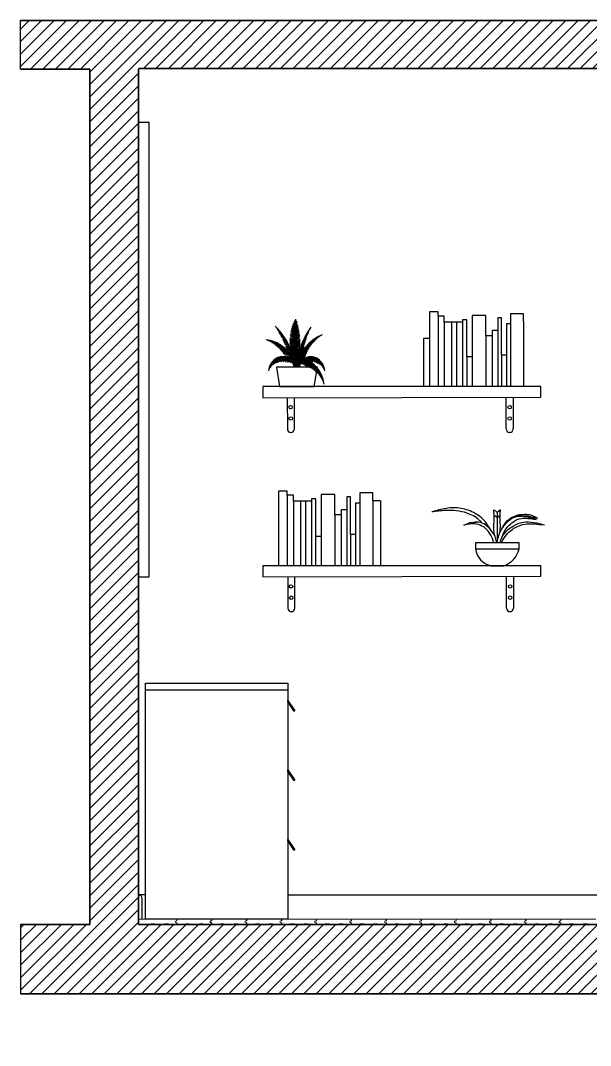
# Model space of a CAD drawing. Header units: millimetres. Extents: x 1938 to 3288, y 5523 to 6342.
# Drawn here: x 2850.7 to 3014.8, y 5524.8 to 5819.8 of the extents above; entities that cross this region are included whole.
import ezdxf

# ---------------------------------------------------------------- set-up
doc = ezdxf.new("R2010")
doc.units = ezdxf.units.MM
for name, color, linetype, lineweight in [('A-ELEV-MBE1', 7, 'Continuous', 35), ('A-FLOR-PATT', 8, 'Continuous', 18), ('A-WALL-FULL', 7, 'Continuous', 35)]:
    doc.layers.add(name, color=color, linetype=linetype, lineweight=lineweight)
for name, color, linetype in [('IN-FURN', 3, 'Continuous'), ('IN-FURN-second', 2, 'Continuous'), ('IN-FURN-STOR', 4, 'Continuous')]:
    doc.layers.add(name, color=color, linetype=linetype)
doc.layers.add('no', color=1, linetype='Continuous', plot=False)
pattern_1 = [(45, (-4.4902, -504.2422), (-1.7960512, 1.7960512), [])]

msp = doc.modelspace()

# ---------------------------------------------------------------- hatches: boundary and pattern name
at = {"layer": 'A-WALL-FULL'}
h = msp.add_hatch(dxfattribs=at)
h.set_pattern_fill('ANSI31', color=256, scale=0.8, angle=720)
h.set_pattern_definition(pattern_1)
h.paths.add_polyline_path([(3264, 5819.81), (2850.69, 5819.81), (2850.7, 5805.82), (2870.69, 5805.82), (2870.69, 5806), (3264, 5806)])
h.paths.add_polyline_path([(3264, 5806), (3255.2, 5806), (3255.2, 5559.68), (3264, 5559.68)])
h = msp.add_hatch(dxfattribs=at)
h.set_pattern_fill('ANSI31', color=256, scale=0.8, angle=720)
h.set_pattern_definition(pattern_1)
h.paths.add_polyline_path([(3264, 5559.68), (2850.69, 5559.68), (2850.69, 5539.68), (2884.69, 5539.68), (3248.63, 5539.68), (3248.63, 5524.82), (3264, 5524.82)])
h.paths.add_polyline_path([(2884.69, 5806), (2884.69, 5559.68), (2870.69, 5559.68), (2870.69, 5806)])

# ---------------------------------------------------------------- linework, layer by layer
at = {"layer": 'A-ELEV-MBE1'}
for p, q in [((2870.69, 5559.68), (2870.69, 5805.82)), ((2884.69, 5805.82), (2884.69, 5559.68))]:
    msp.add_line(p, q, dxfattribs=at)
at = {"layer": 'A-FLOR-PATT'}
for p, q in [((2884.69, 5561.14), (2895.69, 5561.14)), ((2895.69, 5560.72), (2895.49, 5560.72)), ((2895.69, 5561.14), (2895.69, 5560.72)), ((2895.74, 5560.67), (2895.74, 5561.14)), ((2895.74, 5561.14), (2905.74, 5561.14)), ((2905.74, 5560.72), (2905.54, 5560.72)), ((2905.74, 5561.14), (2905.74, 5560.72)), ((2905.79, 5560.67), (2905.79, 5561.14)), ((2905.79, 5561.14), (2915.79, 5561.14)), ((2915.79, 5560.72), (2915.59, 5560.72)), ((2915.79, 5561.14), (2915.79, 5560.72)), ((2915.84, 5560.67), (2915.84, 5561.14)), ((2915.84, 5561.14), (2925.84, 5561.14)), ((2925.84, 5560.72), (2925.64, 5560.72)), ((2925.84, 5561.14), (2925.84, 5560.72)), ((2925.89, 5560.67), (2925.89, 5561.14)), ((2925.89, 5561.14), (2935.89, 5561.14)), ((2935.89, 5560.72), (2935.69, 5560.72)), ((2935.89, 5561.14), (2935.89, 5560.72)), ((2935.94, 5560.67), (2935.94, 5561.14)), ((2935.94, 5561.14), (2945.94, 5561.14)), ((2945.94, 5560.72), (2945.74, 5560.72)), ((2945.94, 5561.14), (2945.94, 5560.72)), ((2945.99, 5560.67), (2945.99, 5561.14)), ((2945.99, 5561.14), (2955.99, 5561.14)), ((2955.99, 5560.72), (2955.79, 5560.72)), ((2955.99, 5561.14), (2955.99, 5560.72)), ((2956.04, 5560.67), (2956.04, 5561.14)), ((2956.04, 5561.14), (2966.04, 5561.14)), ((2966.04, 5560.72), (2965.84, 5560.72)), ((2966.04, 5561.14), (2966.04, 5560.72)), ((2966.09, 5560.67), (2966.09, 5561.14)), ((2966.09, 5561.14), (2976.09, 5561.14)), ((2976.09, 5560.72), (2975.89, 5560.72)), ((2976.09, 5561.14), (2976.09, 5560.72)), ((2976.14, 5560.67), (2976.14, 5561.14)), ((2976.14, 5561.14), (2986.14, 5561.14)), ((2986.14, 5560.72), (2985.94, 5560.72)), ((2986.14, 5561.14), (2986.14, 5560.72)), ((2986.19, 5560.67), (2986.19, 5561.14)), ((2986.19, 5561.14), (2996.19, 5561.14)), ((2996.19, 5560.72), (2995.99, 5560.72)), ((2996.19, 5561.14), (2996.19, 5560.72)), ((2996.24, 5560.67), (2996.24, 5561.14)), ((2996.24, 5561.14), (3006.24, 5561.14)), ((3006.24, 5560.72), (3006.04, 5560.72)), ((3006.24, 5561.14), (3006.24, 5560.72)), ((3006.29, 5560.67), (3006.29, 5561.14)), ((3006.29, 5561.14), (3016.29, 5561.14)), ((2888.09, 5559.68), (2884.69, 5559.68)), ((2888.24, 5559.84), (2888.09, 5559.68)), ((2889.19, 5559.84), (2888.24, 5559.84)), ((2889.34, 5559.68), (2889.19, 5559.84)), ((2892.05, 5559.68), (2889.34, 5559.68)), ((2892.2, 5559.84), (2892.05, 5559.68)), ((2893.13, 5559.84), (2892.2, 5559.84)), ((2893.3, 5559.68), (2893.13, 5559.84)), ((2895.69, 5559.68), (2893.3, 5559.68)), ((2895.48, 5560.67), (2895.74, 5560.67)), ((2895.48, 5560.15), (2895.74, 5560.15)), ((2895.69, 5560.1), (2895.49, 5560.1)), ((2895.69, 5560.1), (2895.69, 5559.68)), ((2895.74, 5559.68), (2895.74, 5560.15)), ((2898.14, 5559.68), (2895.74, 5559.68)), ((2898.29, 5559.84), (2898.14, 5559.68)), ((2899.24, 5559.84), (2898.29, 5559.84)), ((2899.39, 5559.68), (2899.24, 5559.84)), ((2902.1, 5559.68), (2899.39, 5559.68)), ((2902.25, 5559.84), (2902.1, 5559.68)), ((2903.18, 5559.84), (2902.25, 5559.84)), ((2903.35, 5559.68), (2903.18, 5559.84)), ((2905.74, 5559.68), (2903.35, 5559.68)), ((2905.53, 5560.67), (2905.79, 5560.67)), ((2905.53, 5560.15), (2905.79, 5560.15)), ((2905.74, 5560.1), (2905.54, 5560.1)), ((2905.74, 5560.1), (2905.74, 5559.68)), ((2905.79, 5559.68), (2905.79, 5560.15)), ((2908.19, 5559.68), (2905.79, 5559.68)), ((2908.34, 5559.84), (2908.19, 5559.68)), ((2909.29, 5559.84), (2908.34, 5559.84)), ((2909.44, 5559.68), (2909.29, 5559.84)), ((2912.15, 5559.68), (2909.44, 5559.68)), ((2912.3, 5559.84), (2912.15, 5559.68)), ((2913.23, 5559.84), (2912.3, 5559.84)), ((2913.4, 5559.68), (2913.23, 5559.84)), ((2915.79, 5559.68), (2913.4, 5559.68)), ((2915.58, 5560.67), (2915.84, 5560.67)), ((2915.58, 5560.15), (2915.84, 5560.15)), ((2915.79, 5560.1), (2915.59, 5560.1)), ((2915.79, 5560.1), (2915.79, 5559.68)), ((2915.84, 5559.68), (2915.84, 5560.15)), ((2918.24, 5559.68), (2915.84, 5559.68)), ((2918.39, 5559.84), (2918.24, 5559.68)), ((2919.34, 5559.84), (2918.39, 5559.84)), ((2919.49, 5559.68), (2919.34, 5559.84)), ((2922.2, 5559.68), (2919.49, 5559.68)), ((2922.35, 5559.84), (2922.2, 5559.68)), ((2923.28, 5559.84), (2922.35, 5559.84)), ((2923.45, 5559.68), (2923.28, 5559.84)), ((2925.84, 5559.68), (2923.45, 5559.68)), ((2925.63, 5560.67), (2925.89, 5560.67)), ((2925.63, 5560.15), (2925.89, 5560.15)), ((2925.84, 5560.1), (2925.64, 5560.1)), ((2925.84, 5560.1), (2925.84, 5559.68)), ((2925.89, 5559.68), (2925.89, 5560.15)), ((2928.29, 5559.68), (2925.89, 5559.68)), ((2928.44, 5559.84), (2928.29, 5559.68)), ((2929.39, 5559.84), (2928.44, 5559.84)), ((2929.54, 5559.68), (2929.39, 5559.84)), ((2932.25, 5559.68), (2929.54, 5559.68)), ((2932.4, 5559.84), (2932.25, 5559.68)), ((2933.33, 5559.84), (2932.4, 5559.84)), ((2933.5, 5559.68), (2933.33, 5559.84)), ((2935.89, 5559.68), (2933.5, 5559.68)), ((2935.68, 5560.67), (2935.94, 5560.67)), ((2935.68, 5560.15), (2935.94, 5560.15)), ((2935.89, 5560.1), (2935.69, 5560.1)), ((2935.89, 5560.1), (2935.89, 5559.68)), ((2935.94, 5559.68), (2935.94, 5560.15)), ((2938.34, 5559.68), (2935.94, 5559.68)), ((2938.49, 5559.84), (2938.34, 5559.68)), ((2939.44, 5559.84), (2938.49, 5559.84)), ((2939.59, 5559.68), (2939.44, 5559.84)), ((2942.3, 5559.68), (2939.59, 5559.68)), ((2942.45, 5559.84), (2942.3, 5559.68)), ((2943.38, 5559.84), (2942.45, 5559.84)), ((2943.55, 5559.68), (2943.38, 5559.84)), ((2945.94, 5559.68), (2943.55, 5559.68)), ((2945.73, 5560.67), (2945.99, 5560.67)), ((2945.73, 5560.15), (2945.99, 5560.15)), ((2945.94, 5560.1), (2945.74, 5560.1)), ((2945.94, 5560.1), (2945.94, 5559.68)), ((2945.99, 5559.68), (2945.99, 5560.15)), ((2948.39, 5559.68), (2945.99, 5559.68)), ((2948.54, 5559.84), (2948.39, 5559.68)), ((2949.49, 5559.84), (2948.54, 5559.84)), ((2949.64, 5559.68), (2949.49, 5559.84)), ((2952.35, 5559.68), (2949.64, 5559.68)), ((2952.5, 5559.84), (2952.35, 5559.68)), ((2953.43, 5559.84), (2952.5, 5559.84)), ((2953.6, 5559.68), (2953.43, 5559.84)), ((2955.99, 5559.68), (2953.6, 5559.68)), ((2955.78, 5560.67), (2956.04, 5560.67)), ((2955.78, 5560.15), (2956.04, 5560.15)), ((2955.99, 5560.1), (2955.79, 5560.1)), ((2955.99, 5560.1), (2955.99, 5559.68)), ((2956.04, 5559.68), (2956.04, 5560.15)), ((2958.44, 5559.68), (2956.04, 5559.68)), ((2958.59, 5559.84), (2958.44, 5559.68)), ((2959.54, 5559.84), (2958.59, 5559.84)), ((2959.69, 5559.68), (2959.54, 5559.84)), ((2962.4, 5559.68), (2959.69, 5559.68)), ((2962.55, 5559.84), (2962.4, 5559.68)), ((2963.48, 5559.84), (2962.55, 5559.84)), ((2963.65, 5559.68), (2963.48, 5559.84)), ((2966.04, 5559.68), (2963.65, 5559.68)), ((2965.83, 5560.67), (2966.09, 5560.67)), ((2965.83, 5560.15), (2966.09, 5560.15)), ((2966.04, 5560.1), (2965.84, 5560.1)), ((2966.04, 5560.1), (2966.04, 5559.68)), ((2966.09, 5559.68), (2966.09, 5560.15)), ((2968.49, 5559.68), (2966.09, 5559.68)), ((2968.64, 5559.84), (2968.49, 5559.68)), ((2969.59, 5559.84), (2968.64, 5559.84)), ((2969.74, 5559.68), (2969.59, 5559.84)), ((2972.45, 5559.68), (2969.74, 5559.68)), ((2972.6, 5559.84), (2972.45, 5559.68)), ((2973.53, 5559.84), (2972.6, 5559.84)), ((2973.7, 5559.68), (2973.53, 5559.84)), ((2976.09, 5559.68), (2973.7, 5559.68)), ((2975.88, 5560.67), (2976.14, 5560.67)), ((2975.88, 5560.15), (2976.14, 5560.15)), ((2976.09, 5560.1), (2975.89, 5560.1)), ((2976.09, 5560.1), (2976.09, 5559.68)), ((2976.14, 5559.68), (2976.14, 5560.15)), ((2978.54, 5559.68), (2976.14, 5559.68)), ((2978.69, 5559.84), (2978.54, 5559.68)), ((2979.64, 5559.84), (2978.69, 5559.84)), ((2979.79, 5559.68), (2979.64, 5559.84)), ((2982.5, 5559.68), (2979.79, 5559.68)), ((2982.65, 5559.84), (2982.5, 5559.68)), ((2983.58, 5559.84), (2982.65, 5559.84)), ((2983.75, 5559.68), (2983.58, 5559.84)), ((2986.14, 5559.68), (2983.75, 5559.68)), ((2985.93, 5560.67), (2986.19, 5560.67)), ((2985.93, 5560.15), (2986.19, 5560.15)), ((2986.14, 5560.1), (2985.94, 5560.1)), ((2986.14, 5560.1), (2986.14, 5559.68)), ((2986.19, 5559.68), (2986.19, 5560.15)), ((2988.59, 5559.68), (2986.19, 5559.68)), ((2988.74, 5559.84), (2988.59, 5559.68)), ((2989.69, 5559.84), (2988.74, 5559.84)), ((2989.84, 5559.68), (2989.69, 5559.84)), ((2992.55, 5559.68), (2989.84, 5559.68)), ((2992.7, 5559.84), (2992.55, 5559.68)), ((2993.63, 5559.84), (2992.7, 5559.84)), ((2993.8, 5559.68), (2993.63, 5559.84)), ((2996.19, 5559.68), (2993.8, 5559.68)), ((2995.98, 5560.67), (2996.24, 5560.67)), ((2995.98, 5560.15), (2996.24, 5560.15)), ((2996.19, 5560.1), (2995.99, 5560.1)), ((2996.19, 5560.1), (2996.19, 5559.68)), ((2996.24, 5559.68), (2996.24, 5560.15)), ((2998.64, 5559.68), (2996.24, 5559.68)), ((2998.79, 5559.84), (2998.64, 5559.68)), ((2999.74, 5559.84), (2998.79, 5559.84)), ((2999.89, 5559.68), (2999.74, 5559.84)), ((3002.6, 5559.68), (2999.89, 5559.68)), ((3002.75, 5559.84), (3002.6, 5559.68)), ((3003.68, 5559.84), (3002.75, 5559.84)), ((3003.85, 5559.68), (3003.68, 5559.84)), ((3006.24, 5559.68), (3003.85, 5559.68)), ((3006.03, 5560.67), (3006.29, 5560.67)), ((3006.03, 5560.15), (3006.29, 5560.15)), ((3006.24, 5560.1), (3006.04, 5560.1)), ((3006.24, 5560.1), (3006.24, 5559.68)), ((3006.29, 5559.68), (3006.29, 5560.15)), ((3008.69, 5559.68), (3006.29, 5559.68)), ((3008.84, 5559.84), (3008.69, 5559.68)), ((3009.79, 5559.84), (3008.84, 5559.84)), ((3009.94, 5559.68), (3009.79, 5559.84)), ((3012.65, 5559.68), (3009.94, 5559.68)), ((3012.8, 5559.84), (3012.65, 5559.68)), ((3013.73, 5559.84), (3012.8, 5559.84)), ((3013.9, 5559.68), (3013.73, 5559.84)), ((3016.29, 5559.68), (3013.9, 5559.68))]:
    msp.add_line(p, q, dxfattribs=at)
for centre, radius in [((2895.49, 5560.41), 0.312), ((2905.54, 5560.41), 0.312), ((2915.59, 5560.41), 0.312), ((2925.64, 5560.41), 0.312), ((2935.69, 5560.41), 0.312), ((2945.74, 5560.41), 0.312), ((2955.79, 5560.41), 0.312), ((2965.84, 5560.41), 0.312), ((2975.89, 5560.41), 0.312), ((2985.94, 5560.41), 0.312), ((2995.99, 5560.41), 0.312), ((3006.04, 5560.41), 0.312), ((2895.48, 5560.41), 0.26), ((2905.53, 5560.41), 0.26), ((2915.58, 5560.41), 0.26), ((2925.63, 5560.41), 0.26), ((2935.68, 5560.41), 0.26), ((2945.73, 5560.41), 0.26), ((2955.78, 5560.41), 0.26), ((2965.83, 5560.41), 0.26), ((2975.88, 5560.41), 0.26), ((2985.93, 5560.41), 0.26), ((2995.98, 5560.41), 0.26), ((3006.03, 5560.41), 0.26)]:
    msp.add_arc(centre, radius, 90, 270, dxfattribs=at)
at = {"layer": 'A-WALL-FULL'}
for p, q in [((2850.69, 5819.81), (3264, 5819.81)), ((2870.69, 5805.82), (2850.69, 5805.82)), ((2884.69, 5806), (3255.2, 5806)), ((2884.69, 5566.68), (2884.69, 5566.68)), ((2870.69, 5559.68), (2850.69, 5559.68)), ((2884.69, 5559.68), (3255.2, 5559.68)), ((2850.69, 5539.68), (3248.63, 5539.68))]:
    msp.add_line(p, q, dxfattribs=at)
at = {"layer": 'IN-FURN'}
for p, q in [((2887.69, 5790.5), (2884.69, 5790.5)), ((2887.69, 5659.67), (2887.69, 5790.5)), ((3000.5, 5714.44), (2920.5, 5714.44)), ((2920.5, 5714.44), (2920.5, 5711.26)), ((3000.5, 5711.44), (3000.5, 5714.44)), ((2920.5, 5711.26), (3000.5, 5711.44)), ((2927.5, 5711.26), (2927.52, 5702.26)), ((2929.53, 5702.26), (2929.53, 5711.28)), ((2990.52, 5702.26), (2990.5, 5711.42)), ((2992.53, 5711.28), (2992.53, 5702.26)), ((2928.52, 5701.26), (2928.53, 5701.26)), ((2991.53, 5701.26), (2991.52, 5701.26)), ((3000.49, 5662.85), (2920.49, 5662.85)), ((2920.49, 5662.85), (2920.5, 5659.67)), ((3000.49, 5659.85), (3000.49, 5662.85)), ((2884.69, 5659.68), (2887.69, 5659.67)), ((2920.49, 5659.67), (3000.49, 5659.85)), ((2927.62, 5659.69), (2927.64, 5650.69)), ((2929.64, 5650.69), (2929.64, 5659.71)), ((2990.64, 5650.69), (2990.62, 5659.84)), ((2992.64, 5659.71), (2992.64, 5650.69)), ((2928.64, 5649.69), (2928.64, 5649.69)), ((2991.64, 5649.69), (2991.64, 5649.69)), ((2886.69, 5561.14), (2886.69, 5629.14)), ((2886.69, 5629.14), (2927.69, 5629.14)), ((2927.69, 5629.14), (2927.69, 5561.14)), ((2886.69, 5627.14), (2927.69, 5627.14)), ((2927.69, 5624.14), (2929.69, 5621.14)), ((2927.69, 5623.6), (2927.69, 5624.14)), ((2927.69, 5623.6), (2929.33, 5621.14)), ((2929.33, 5621.14), (2929.69, 5621.14)), ((2927.69, 5604.14), (2929.69, 5601.14)), ((2927.69, 5603.6), (2927.69, 5604.14)), ((2927.69, 5603.6), (2929.33, 5601.14)), ((2929.33, 5601.14), (2929.69, 5601.14)), ((2927.69, 5584.14), (2929.69, 5581.14)), ((2927.69, 5583.6), (2927.69, 5584.14)), ((2927.69, 5583.6), (2929.33, 5581.14)), ((2929.33, 5581.14), (2929.69, 5581.14)), ((2927.69, 5561.14), (2886.69, 5561.14))]:
    msp.add_line(p, q, dxfattribs=at)
for centre in [(2928.45, 5708.52), (2991.54, 5708.52), (2928.53, 5705.26), (2991.54, 5705.26), (2928.56, 5656.94), (2991.65, 5656.94), (2928.64, 5653.69), (2991.65, 5653.69)]:
    msp.add_circle(centre, 0.5, dxfattribs=at)
for centre, start, end in [((2928.52, 5702.26), 180.1256, 270), ((2928.53, 5702.26), 270, 0), ((2991.52, 5702.26), 180.1256, 270), ((2991.52, 5700.26), 90, 90), ((2991.53, 5702.26), 270, 0), ((2928.64, 5650.69), 180.1256, 270), ((2928.64, 5650.69), 270, 0), ((2991.64, 5650.69), 180.1256, 270), ((2991.64, 5648.69), 90, 90), ((2991.64, 5650.69), 270, 0)]:
    msp.add_arc(centre, 1, start, end, dxfattribs=at)
at = {"layer": 'IN-FURN-second'}
for p, q in [((2970.94, 5735.95), (2968.44, 5735.95)), ((2968.44, 5735.95), (2968.44, 5714.44)), ((2970.94, 5734.76), (2970.94, 5735.95)), ((2972.69, 5734.76), (2970.94, 5734.76)), ((2970.94, 5734.76), (2970.94, 5714.44)), ((2972.69, 5733.02), (2972.69, 5734.76)), ((2984.62, 5734.95), (2980.74, 5734.95)), ((2980.74, 5734.95), (2980.74, 5714.44)), ((2984.62, 5729.08), (2984.62, 5734.95)), ((2995.55, 5735.44), (2991.78, 5735.44)), ((2991.78, 5735.44), (2991.78, 5714.44)), ((2995.55, 5733.17), (2995.55, 5735.44)), ((2974.75, 5733.02), (2972.69, 5733.02)), ((2972.69, 5733.02), (2972.69, 5714.44)), ((2976.19, 5733.02), (2974.75, 5733.02)), ((2974.75, 5733.02), (2974.75, 5714.44)), ((2977.93, 5733.02), (2976.19, 5733.02)), ((2976.19, 5733.02), (2976.19, 5714.44)), ((2979.18, 5733.7), (2977.93, 5733.7)), ((2977.93, 5733.7), (2977.93, 5714.44)), ((2979.18, 5723.03), (2979.18, 5733.7)), ((2989.17, 5734.26), (2988.11, 5734.26)), ((2988.11, 5734.26), (2988.11, 5714.44)), ((2989.17, 5723.48), (2989.17, 5734.26)), ((2991.78, 5732.52), (2990.61, 5732.52)), ((2990.61, 5732.52), (2990.61, 5714.44)), ((2995.55, 5733.17), (2995.55, 5714.44)), ((2986.49, 5729.08), (2984.62, 5729.08)), ((2984.62, 5729.08), (2984.62, 5714.44)), ((2988.11, 5730.58), (2986.49, 5730.58)), ((2986.49, 5730.58), (2986.49, 5714.44)), ((2968.44, 5728.28), (2966.68, 5728.28)), ((2966.68, 5728.28), (2966.68, 5714.44)), ((2980.74, 5723.03), (2979.18, 5723.03)), ((2979.18, 5723.03), (2979.18, 5714.44)), ((2990.61, 5723.48), (2989.17, 5723.48)), ((2989.17, 5723.48), (2989.17, 5714.44)), ((2927.5, 5684.37), (2925, 5684.37)), ((2925, 5684.37), (2925, 5662.86)), ((2927.5, 5683.19), (2927.5, 5684.37)), ((2929.25, 5683.19), (2927.5, 5683.19)), ((2927.5, 5683.19), (2927.5, 5662.86)), ((2929.25, 5681.44), (2929.25, 5683.19)), ((2935.74, 5682.12), (2934.49, 5682.12)), ((2934.49, 5682.12), (2934.49, 5662.86)), ((2935.74, 5662.85), (2935.74, 5682.12)), ((2941.17, 5683.37), (2937.3, 5683.37)), ((2937.3, 5683.37), (2937.3, 5662.86)), ((2941.17, 5677.51), (2941.17, 5683.37)), ((2945.73, 5682.69), (2944.67, 5682.69)), ((2944.67, 5682.69), (2944.67, 5662.86)), ((2945.73, 5671.9), (2945.73, 5682.69)), ((2952.11, 5683.86), (2948.34, 5683.86)), ((2948.34, 5683.86), (2948.34, 5662.86)), ((2952.11, 5681.59), (2952.11, 5683.86)), ((2931.31, 5681.44), (2929.25, 5681.44)), ((2929.25, 5681.44), (2929.25, 5662.86)), ((2932.75, 5681.44), (2931.31, 5681.44)), ((2931.31, 5681.44), (2931.31, 5662.86)), ((2934.49, 5681.44), (2932.75, 5681.44)), ((2932.75, 5681.44), (2932.75, 5662.86)), ((2944.67, 5679), (2943.05, 5679)), ((2943.05, 5679), (2943.05, 5662.86)), ((2948.34, 5680.94), (2947.17, 5680.94)), ((2947.17, 5680.94), (2947.17, 5662.86)), ((2954.32, 5681.59), (2952.11, 5681.59)), ((2952.11, 5681.59), (2952.11, 5662.86)), ((2954.32, 5681.59), (2954.32, 5662.86)), ((2943.05, 5677.51), (2941.17, 5677.51)), ((2941.17, 5677.51), (2941.17, 5662.86)), ((2987.91, 5678.21), (2987.91, 5669.52)), ((2935.74, 5671.45), (2937.3, 5671.45)), ((2947.17, 5671.9), (2945.73, 5671.9)), ((2945.73, 5671.9), (2945.73, 5662.86)), ((2981.66, 5667.74), (2994.24, 5667.74))]:
    msp.add_line(p, q, dxfattribs=at)
msp.add_lwpolyline([(2936.15, 5720.03), (2924.39, 5720.03), (2925.27, 5714.45), (2935.27, 5714.45)], close=True, dxfattribs=at)
for points in [[(2988.84, 5678.97), (2987.91, 5678.21), (2987.06, 5678.97)], [(2997.36, 5676.94), (2998.29, 5676.86), (2999.56, 5676.61)]]:
    msp.add_lwpolyline(points, dxfattribs=at)
msp.add_lwpolyline([(2987.06, 5677.34, -0.395711), (2987.91, 5676.52, -0.302776), (2988.75, 5677.37, 0.049428)], format="xyb", dxfattribs=at)
msp.add_lwpolyline([(2981.66, 5669.52), (2981.66, 5667.74, 0.308325), (2986.14, 5662.85), (2989.76, 5662.85, 0.258864), (2994.24, 5667.74), (2994.24, 5669.52)], format="xyb", close=True, dxfattribs=at)
for centre, radius, start, end in [((2907.54, 5715.7), 23.07, 10.8355, 44.4388), ((2876.59, 5713.96), 55.6, 16.9179, 19.144), ((2984.05, 5747.6), 56.88, 195.436, 197.4498), ((2924.28, 5730.26), 5.59, 9.1782, 25.7351), ((3025.24, 5754.17), 98.05, 192.4368, 193.3001), ((2864.7, 5719.69), 66.29, 10.747, 11.8108), ((2914.2, 5730.76), 15.75, 6.5707, 10.0188), ((3035.96, 5728.26), 106.2, 176.9784, 184.4402), ((2937.15, 5727.54), 7.86, 146.8374, 159.5675), ((2935.16, 5728.9), 5.64, 145.6999, 162.2657), ((2937.19, 5729.17), 7.62, 153.6001, 165.7598), ((2936.48, 5730.21), 6.78, 156.7503, 170.0256), ((2940.95, 5729.43), 11.41, 160.9084, 166.9992), ((2962.29, 5725.67), 33.13, 166.5044, 168.4019), ((2900.43, 5688.75), 48.72, 59.8345, 60.4594), ((2919.26, 5717.62), 14.19, 65.065, 67.4721), ((2923.19, 5725.78), 4.94, 61.5506, 70.0467), ((2924.36, 5727.45), 2.78, 60.1234, 76.1316), ((2920.82, 5719.59), 11.16, 61.9222, 66.9342), ((2924.27, 5725.75), 3.92, 58.2589, 73.4705), ((2923.69, 5724.64), 4.96, 53.4747, 68.4111), ((2919.16, 5715.5), 14.9, 58.6829, 63.9473), ((2924.92, 5725), 5.35, 24.7491, 50.4904), ((2925.61, 5725.98), 4.46, 21.3184, 51.6653), ((2923.56, 5725.52), 6.62, 19.9492, 42.2518), ((2926.54, 5727.76), 3.29, 12.0224, 52.5156), ((2924.78, 5727.37), 5.2, 16.7491, 41.7814), ((2921.21, 5726.38), 9.03, 18.6663, 32.9104), ((2914.01, 5724.89), 16.45, 16.6653, 24.737), ((2932.42, 5727.82), 2.68, 123.2219, 174.9724), ((2933.87, 5728.14), 4.23, 137.1537, 165.9378), ((2932.56, 5728.13), 2.88, 125.6491, 166.3131), ((2933.3, 5726.81), 3.65, 128.7029, 165.9262), ((2933.97, 5725.85), 4.43, 130.6893, 161.5285), ((2933.01, 5729.24), 3.23, 136.5422, 177.2425), ((2952.1, 5718.92), 21.86, 144.794, 177.0744), ((2941.59, 5718.97), 11.15, 111.3448, 174.5246), ((2933.89, 5726.93), 2.24, 107.4527, 125.8629), ((2933.53, 5728.14), 1.18, 101.1772, 135.6864), ((2933.93, 5727.75), 1.83, 107.8301, 128.1362), ((2935.38, 5726.45), 3.8, 120.1915, 131.3751), ((127.93, 9342.29), 4573.87, 307.82759, 307.83643), ((2936.84, 5726.36), 5.06, 128.3442, 136.8355), ((2937.93, 5725.48), 6.58, 128.5153, 133.2613), ((2940.83, 5713.85), 15.63, 103.8552, 106.3333), ((2920.39, 5718.2), 9.73, 10.847, 83.868), ((2921.62, 5716.03), 11.69, 85.3897, 89.2221), ((2922.46, 5722.05), 5.53, 83.5642, 93.8324), ((2923.01, 5724.56), 2.89, 79.0404, 101.4546), ((2921.94, 5712.12), 15.19, 81.2268, 87.4203), ((2922.96, 5718.62), 8.44, 76.9688, 89.5791), ((2923.86, 5720.89), 5.86, 75.0383, 93.4534), ((2924.33, 5720.85), 5.65, 75.3401, 94.5624), ((2924.53, 5720.4), 5.87, 74.1432, 93.5717), ((2923.87, 5714.97), 11.08, 75.9064, 87.0079), ((2920.41, 5717.79), 12.11, 56.2181, 63.3367), ((2925.54, 5725.48), 2.72, 47.714, 78.5883), ((2925.51, 5724.35), 3.46, 53.3502, 77.3054), ((2925.57, 5723.8), 3.66, 51.6732, 76.0509), ((2926.34, 5724.6), 2.41, 46.5931, 83.7799), ((2925.39, 5720.5), 6.2, 63.4186, 76.7769), ((2926.9, 5723.04), 3, 61.3686, 87.9429), ((2926.85, 5725.22), 3.1, 19.4357, 63.581), ((2925.87, 5724.07), 4.32, 25.0997, 56.9888), ((2926.2, 5723.89), 3.99, 25.8895, 59.4704), ((2926.79, 5724.23), 3.2, 19.533, 63.0867), ((2925.76, 5724.88), 4.42, 24.572, 55.4014), ((2926.87, 5723.93), 3.08, 16.9254, 63.2237), ((2926.66, 5723.34), 3.32, 17.1232, 60.488), ((2933.21, 5725.83), 3.57, 125.5648, 164.5202), ((2932.61, 5725.51), 2.96, 118.6164, 162.7545), ((2932.83, 5724.93), 3.19, 120.3944, 162.3058), ((2932.52, 5724.86), 2.78, 117.7753, 168.3646), ((2934.47, 5723.04), 5.1, 129.3889, 156.0956), ((2933.78, 5723.22), 4.28, 126.5601, 158.0189), ((2932.81, 5723.47), 3.17, 120.0033, 160.3506), ((2933.98, 5722.4), 4.14, 112.6137, 130.8335), ((2935.67, 5721.22), 6.29, 120.4228, 133.3384), ((2934.94, 5722.63), 4.95, 118.599, 134.3092), ((2933.42, 5724.8), 2.5, 108.5468, 136.2559), ((2933.33, 5725.14), 2.35, 105.9266, 132.6964), ((2933.52, 5725.35), 2.47, 107.7333, 132.3459), ((2933.23, 5726.07), 1.86, 102.3361, 132.2396), ((2933.4, 5726.24), 2.01, 103.9448, 129.8502), ((2933.44, 5726.51), 1.95, 103.3627, 128.1755), ((2933.34, 5727.46), 1.27, 101.2029, 144.0738), ((2933.29, 5727.65), 1.2, 97.1744, 133.4453), ((2933.67, 5724.21), 1.81, 76.2726, 119.7048), ((2933.85, 5723.85), 2.39, 80.0244, 110.3132), ((2933.99, 5723.95), 2.54, 79.7387, 106.2558), ((2934.14, 5723.51), 3.19, 81.6109, 101.527), ((2934.33, 5723.11), 3.84, 82.8706, 98.3803), ((2934.7, 5723.22), 3.94, 85.6433, 100.8817), ((2935.32, 5722.81), 4.66, 90.3905, 103.4575), ((2935.4, 5724.66), 3.02, 88.3675, 108.3946), ((2936.41, 5716.95), 10.91, 94.0538, 99.0623), ((2935.68, 5724.59), 3.39, 88.1582, 103.1407), ((2936.07, 5725.36), 2.86, 90.4818, 108.9351), ((2936.5, 5723.01), 5.39, 92.6307, 100.5966), ((2936.33, 5726.45), 2.1, 87.3144, 105.6626), ((2937.02, 5724.64), 4.12, 94.7132, 103.4065), ((2927.99, 5718.78), 4.86, 120.0612, 152.9263), ((2927.15, 5719.24), 3.76, 97.2899, 149.9269), ((2926.07, 5719.56), 3.46, 7.6339, 126.3384), ((2924.19, 5715.94), 9.9, 74.4226, 87.1076), ((2925.56, 5721.54), 4, 67.075, 97.5158), ((2925.7, 5719.83), 5.42, 72.1555, 94.0755), ((2925.61, 5719.59), 5.54, 69.3369, 91.9499), ((2926.2, 5721.11), 3.76, 65.1072, 97.833), ((2926.28, 5721.05), 3.6, 60.361, 96.5529), ((2926.42, 5720.6), 3.76, 60.0485, 94.8965), ((2926.67, 5720.67), 3.36, 55.0938, 95.3136), ((2926.64, 5720.35), 3.41, 48.176, 91.5721), ((2926.15, 5719.49), 3.52, 8.6151, 81.515), ((2926.58, 5719.92), 3.44, 35.3226, 85.9304), ((2927.22, 5723.52), 2.21, 53.9075, 92.0889), ((2926.76, 5722.17), 3.4, 56.2544, 82.4697), ((2927.28, 5723.34), 2, 39.9869, 89.8789), ((2927.25, 5722.93), 2.22, 42.3179, 87.2886), ((2927.53, 5723.1), 1.8, 33.6194, 92.5516), ((2926.95, 5721.7), 2.97, 40.307, 78.1066), ((2926.54, 5720.33), 4.09, 47.2167, 73.7477), ((2922.02, 5718.87), 8.07, 8.234, 44.4511), ((2927.58, 5721.33), 2.56, 45.5457, 84.9321), ((2927.91, 5721.54), 2.04, 39.5241, 90.0252), ((2928, 5721.3), 2.05, 41.708, 90.6362), ((2928.06, 5721.26), 1.93, 37.1336, 91.1005), ((2928.24, 5721.28), 1.72, 34.4772, 95.0499), ((2926.41, 5722.82), 3.63, 18.4009, 57.8277), ((2926.3, 5722.31), 3.77, 18.7998, 55.9954), ((2926.35, 5721.82), 3.82, 22.6461, 55.9135), ((2926.77, 5721.42), 3.56, 28.9379, 58.8457), ((2927.57, 5721.89), 2.54, 23.531, 63.7948), ((2927.59, 5721.67), 2.48, 20.8231, 61.3972), ((2927.44, 5721.17), 2.72, 23.9756, 57.4663), ((2928.22, 5721.44), 1.83, 19.4998, 62.9988), ((2938.93, 5718.11), 10.91, 135.0029, 146.4007), ((2933.62, 5721.97), 4.24, 124.9965, 152.8273), ((2935.64, 5719.68), 6.98, 129.9335, 145.8495), ((2933, 5721.48), 3.68, 120.8132, 148.4063), ((2933.77, 5720.62), 4.66, 125.0553, 146.6169), ((2933.89, 5720.22), 4.8, 126.1666, 146.2142), ((2933.36, 5720.38), 4.13, 124.6392, 146.5363), ((2932.96, 5720.89), 3.36, 126.5891, 154.7583), ((2932.78, 5720.89), 3.08, 126.8143, 157.3755), ((2935.16, 5718.94), 5.94, 136.0967, 151.2118), ((2939.51, 5719.53), 9.11, 143.6622, 176.8585), ((2931.76, 5721.2), 1.77, 87.1983, 133.573), ((2931.84, 5721.3), 1.95, 89.0854, 130.1935), ((2931.78, 5721.78), 1.69, 85.8224, 132.5003), ((2932.19, 5721.65), 2.18, 96.5046, 134.1607), ((2931.95, 5722.4), 1.6, 89.1566, 140.3582), ((2934.23, 5719.49), 3.52, 98.485, 171.3849), ((2932.05, 5722.46), 1.76, 91.5358, 136.9912), ((2932.29, 5722.45), 2.03, 97.1516, 137.3382), ((2932.73, 5722.17), 2.67, 103.9017, 134.4173), ((2934.31, 5719.56), 3.46, 53.6616, 172.3661), ((2932.27, 5723.04), 1.93, 94.3233, 133.0113), ((2932.21, 5723.63), 1.6, 91.3148, 138.005), ((2932.3, 5720.76), 2.27, 80.4947, 122.3831), ((2932.58, 5723.25), 2.29, 98.8097, 130.0758), ((2932.29, 5720.55), 2.65, 80.5688, 114.8153), ((2933.23, 5722.45), 3.5, 105.5881, 125.6457), ((2932.93, 5720.21), 3.37, 90.9273, 119.8365), ((2933.02, 5720.55), 3.29, 90.8527, 120.5044), ((2932.84, 5721.52), 2.57, 84.6614, 121.0875), ((2932.93, 5721.09), 3.18, 86.0059, 114.0208), ((2932.89, 5721.18), 3.28, 83.8795, 109.6919), ((2932.98, 5720.61), 4.05, 84.9077, 105.0419), ((2933.02, 5722.19), 2.72, 80.9762, 111.1513), ((2933.24, 5720.67), 4.39, 85.9631, 104.0282), ((2933.31, 5720.59), 4.66, 85.8331, 102.41), ((2933.22, 5721.39), 4.02, 82.7416, 101.2339), ((2933.35, 5723.03), 2.66, 78.2887, 105.7263), ((2933.23, 5719.24), 3.76, 30.0731, 82.7101), ((2932.4, 5718.78), 4.86, 27.0737, 59.9388), ((2926.94, 5718.39), 4.92, 126.3384, 172.5203), ((2923.98, 5719.76), 1.66, 165.3596, 185.3763), ((2923.47, 5720.1), 1.05, 161.5683, 195.6886), ((2923.73, 5720.28), 1.22, 162.1828, 195.2628), ((2924.99, 5720.19), 2.36, 160.1705, 183.0368), ((2925.3, 5720.29), 2.55, 157.0574, 181.644), ((2926.44, 5720.26), 3.51, 158.4568, 177.7644), ((2928.39, 5719.73), 5.33, 155.6715, 170.8437), ((2931.89, 5718.42), 8.89, 154.7672, 164.9096), ((2928.16, 5719.36), 4.98, 139.9143, 163.039), ((2928.14, 5719.28), 4.84, 133.8526, 159.9025), ((2927.24, 5719.17), 3.71, 92.6994, 145.6707), ((2927.12, 5719.17), 3.48, 81.4676, 141.5036), ((2927.52, 5718.34), 4.11, 82.6517, 129.4784), ((2927.67, 5717.47), 4.69, 80.598, 118.5059), ((2927.58, 5718.72), 3.2, 66.9757, 115.9761), ((2927.71, 5718.7), 2.86, 60.1615, 105.7175), ((2926.69, 5719.37), 3.58, 37.8995, 83.7022), ((2926.54, 5718.51), 4.13, 41.6797, 79.6055), ((2928.08, 5720.67), 2.11, 38.5831, 88.1299), ((2928.15, 5720.41), 2.13, 39.3511, 88.0169), ((2927.79, 5719.37), 2.97, 45.4765, 80.2709), ((2928.06, 5721.14), 1.99, 18.0597, 56.9541), ((2928.35, 5720.94), 1.72, 19.1708, 54.3967), ((2927.07, 5719.91), 3.2, 23.9577, 39.5604), ((2936.57, 5717.52), 7.76, 137.7658, 148.2086), ((2932.43, 5720.34), 2.68, 128.8563, 156.2026), ((2931.85, 5720.65), 1.94, 126.138, 162.658), ((2932.06, 5720.42), 2.11, 132.1473, 166.0508), ((2931.96, 5719.96), 1.97, 95.7462, 144.4936), ((2931.91, 5720.02), 2.06, 93.8103, 137.7998), ((2932.05, 5720.07), 2.23, 96.9065, 137.5603), ((2932.14, 5720.1), 2.4, 98.1088, 135.212), ((2932.52, 5719.64), 3.17, 102.72, 130.366), ((2932.07, 5720.63), 2.28, 95.8114, 133.2372), ((2933.02, 5719.16), 2.59, 68.5755, 160.5661), ((2932.86, 5719.84), 2.57, 98.0803, 148.2729), ((2933.08, 5719.17), 2.56, 54.3686, 160.7385), ((2932.72, 5720.16), 2.49, 93.5095, 140.5683), ((2932.62, 5720.19), 2.67, 89.8927, 129.1068), ((2931.68, 5719.3), 1.66, 37.5216, 107.4302), ((2932.67, 5718.7), 2.86, 74.2825, 119.8385), ((2932.02, 5719.75), 1.45, 16.8501, 119.5408), ((2932.81, 5718.72), 3.2, 64.0239, 113.0243), ((2932.09, 5719.82), 1.54, 10.7772, 106.712), ((2932.23, 5719.82), 1.62, 6.2874, 104.933), ((2932.72, 5717.47), 4.69, 61.4941, 99.402), ((2932.87, 5718.34), 4.11, 50.5216, 97.3483), ((2932.58, 5720.31), 1.39, 345.7054, 86.3258), ((2933.26, 5719.17), 3.48, 38.4964, 98.5324), ((2932.77, 5720.29), 1.44, 342.7328, 84.9496), ((2932.73, 5720.11), 1.7, 347.2547, 71.2665), ((2933.14, 5719.17), 3.71, 34.3293, 87.3006), ((2932.88, 5720.03), 1.75, 346.6566, 73.4467), ((2932.7, 5719.64), 2.24, 354.2737, 64.3609), ((2932.19, 5719.13), 3.02, 1.8555, 54.0426), ((2932.55, 5719.19), 2.85, 357.9301, 49.9344), ((2929.59, 5714.31), 8.54, 5.6893, 54.3686), ((2932.92, 5719.19), 2.69, 354.6003, 42.4393), ((2932.77, 5718.82), 3.09, 357.8686, 39.6059), ((2932.53, 5718.67), 3.49, 358.1816, 30.4988), ((2932.24, 5719.28), 4.84, 20.0975, 46.1474), ((2930.92, 5717.99), 5.31, 4.0371, 25.2235), ((2931.1, 5717.79), 5.29, 4.3111, 25.8847), ((2932.22, 5719.36), 4.98, 16.961, 40.0857), ((2933.45, 5718.39), 4.92, 7.4797, 53.6616), ((2928.49, 5718.42), 8.89, 15.0904, 25.2328), ((2931.99, 5719.73), 5.33, 9.1563, 24.3285), ((2933.95, 5720.26), 3.51, 2.2356, 21.5432), ((2935.08, 5720.29), 2.55, 358.356, 22.9426), ((2935.39, 5720.19), 2.36, 356.9632, 19.8295), ((2936.65, 5720.28), 1.22, 344.7372, 17.8172), ((2936.91, 5720.1), 1.05, 344.3114, 18.4317), ((2936.41, 5719.76), 1.66, 354.6237, 14.6404), ((2924.79, 5719.51), 2.57, 172.6432, 182.1523), ((2932.3, 5718), 4.25, 0.0032, 24.3049), ((2931.03, 5717.4), 5.76, 3.3492, 21.1576), ((2928.08, 5716.45), 8.93, 6.8357, 18.4055), ((2928.18, 5717.09), 8.85, 2.0327, 11.1773), ((2932.22, 5717.25), 4.96, 359.1258, 15.5054), ((2933.26, 5716.94), 4.1, 359.1097, 21.2125), ((2934.21, 5717.05), 3.23, 354.6583, 16.7359), ((2933.78, 5716.56), 3.85, 357.3535, 15.0268), ((2932.51, 5716.11), 5.26, 359.529, 10.4251), ((2935.59, 5719.51), 2.57, 357.8477, 7.3568), ((2932.88, 5715.93), 5.01, 358.0884, 5.6927)]:
    msp.add_arc(centre, radius, start, end, dxfattribs=at)
for points in [[(2986.43, 5672.77), (2986.05, 5673.32), (2984.87, 5675.09), (2981.58, 5677.96), (2977.53, 5679.39), (2973.22, 5679.39), (2969.09, 5678.38)], [(2983.6, 5675.13), (2982.76, 5676.02), (2979.21, 5678.04), (2973.14, 5678.8), (2969.09, 5678.38)], [(2987.91, 5669.52), (2988.03, 5670.15), (2988.58, 5672.05), (2989.26, 5673.48), (2990.19, 5674.75), (2991.2, 5675.85), (2993.56, 5677.11), (2994.91, 5677.2), (2996.26, 5677.03), (2997.7, 5676.69), (2999.13, 5676.19)], [(2988.75, 5669.52), (2989.43, 5671.54), (2991.03, 5674.16), (2992.59, 5675.55), (2994.91, 5676.52), (2996.77, 5676.52), (2997.95, 5676.44), (2999.13, 5676.19)], [(2993.73, 5677.11), (2994.91, 5677.54), (2996.26, 5677.7), (2997.45, 5677.54), (2999.56, 5676.61)], [(2999.13, 5676.19), (2998.21, 5676.69), (2997.11, 5677.03), (2995.93, 5677.2), (2995.42, 5677.11)], [(2978.37, 5674.58), (2979.21, 5675), (2981.07, 5675.43), (2982, 5675.43)], [(2987.91, 5669.52), (2987.65, 5670.19), (2987.49, 5670.95), (2986.81, 5672.22), (2985.59, 5673.78), (2984.11, 5674.92), (2982, 5675.43), (2980.82, 5675.26), (2978.37, 5674.58)], [(2986.9, 5669.52), (2986.64, 5670.53), (2985.29, 5672.81), (2984.45, 5673.74), (2983.52, 5674.33), (2981.49, 5674.92), (2978.37, 5674.58)], [(2989.17, 5669.52), (2990.61, 5671.8), (2992.3, 5673.36), (2994.24, 5674.41), (2996.43, 5674.92), (2998.63, 5674.92), (3001.58, 5674.67)], [(2989.26, 5671.04), (2990.1, 5672.3), (2992.55, 5674.33), (2995.42, 5675.43), (2998.54, 5675.34), (3000.06, 5675.09), (3001.58, 5674.67)]]:
    msp.add_spline(points, degree=3, dxfattribs=at)
for points, knots in [([(2987.12, 5671.75), (2987.03, 5672.72), (2986.91, 5674.2), (2987.07, 5676.07), (2987.1, 5677.29), (2986.96, 5678.21), (2986.97, 5678.75), (2986.98, 5678.97)], [0.487403, 0.487403, 0.487403, 0.487403, 7.417368, 11.022919, 13.822919, 16.031991, 17.631991, 17.631991, 17.631991, 17.631991]), ([(2988.76, 5672.49), (2988.81, 5673.22), (2988.89, 5674.45), (2988.74, 5676.07), (2988.72, 5677.29), (2988.85, 5678.21), (2988.84, 5678.75), (2988.84, 5678.97)], [0.253046, 0.253046, 0.253046, 0.253046, 5.403702, 9.009254, 11.809254, 14.018326, 15.618326, 15.618326, 15.618326, 15.618326]), ([(2989.22, 5673.43), (2989.4, 5673.79), (2989.96, 5674.85), (2991.21, 5676.32), (2992.93, 5677.25), (2994.4, 5677.68), (2995.22, 5677.64), (2995.59, 5677.62)], [2.704137, 2.704137, 2.704137, 2.704137, 5.59017, 11.187491, 16.11192, 19.313482, 21.913482, 21.913482, 21.913482, 21.913482])]:
    msp.add_open_spline(points, degree=3, knots=knots, dxfattribs=at)
at = {"layer": 'IN-FURN-STOR'}
for p, q in [((2886.69, 5568.14), (2884.69, 5568.14)), ((2885.69, 5561.14), (2885.69, 5567.14)), ((2927.69, 5568.14), (3044.21, 5568.14))]:
    msp.add_line(p, q, dxfattribs=at)
msp.add_arc((2884.69, 5567.14), 1, 0.0001, 90, dxfattribs=at)
at = {"layer": 'no'}
for p, q in [((2850.69, 5805.82), (2850.69, 5819.81)), ((2850.69, 5559.68), (2850.69, 5539.68))]:
    msp.add_line(p, q, dxfattribs=at)

doc.saveas('drawing.dxf')
